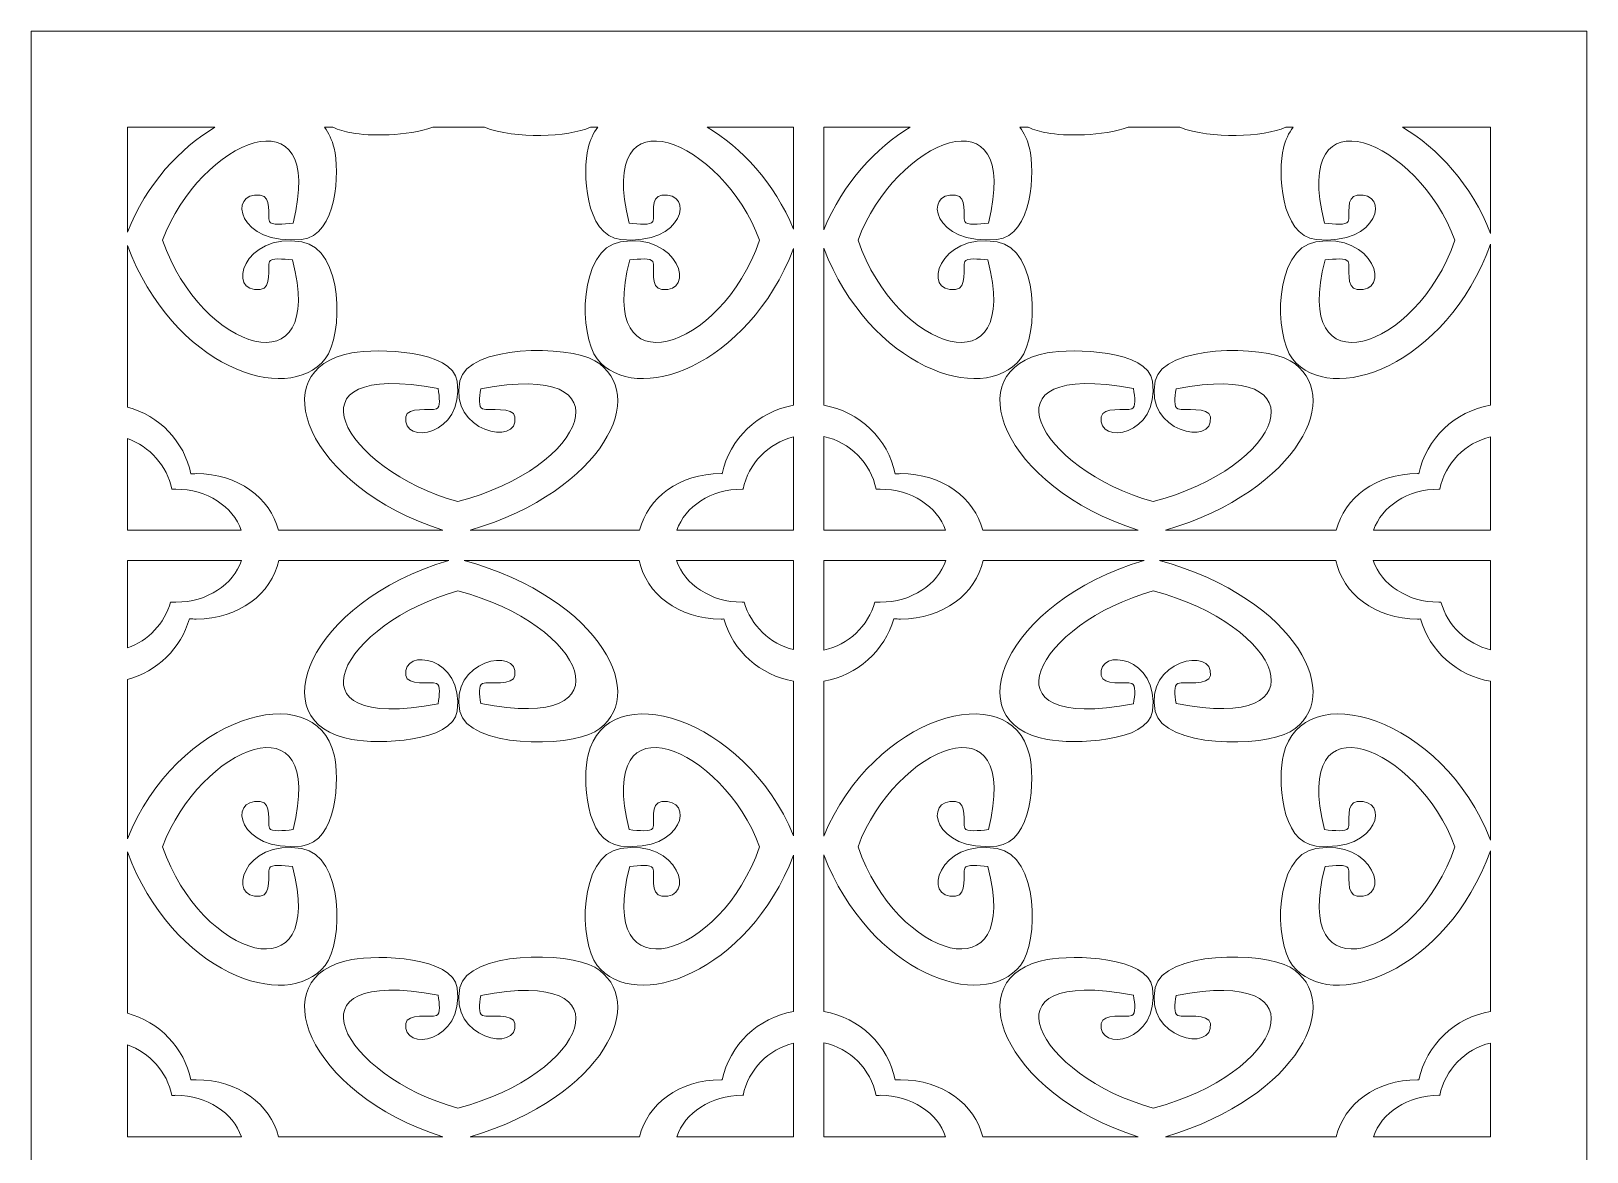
# Model space of a CAD drawing. Header units: centimetres. Extents: x -9.4 to 7.8, y -12.1 to 11.6.
# Drawn here: x -0.06 to 7.8, y 5.9 to 11.56 of the extents above; entities that cross this region are included whole.
import ezdxf

# ---------------------------------------------------------------- set-up
doc = ezdxf.new("R2010")
doc.units = ezdxf.units.CM
doc.header["$MEASUREMENT"] = 0
doc.layers.add('layer 1', color=7, linetype='Continuous')

msp = doc.modelspace()

# ---------------------------------------------------------------- linework, layer by layer
at = {"layer": 'layer 1', "color": 177, "lineweight": 9}
for points, knots in [([(-0.05982, 11.55884), (-0.05982, 11.55884), (7.8012, 11.55884), (7.8012, 11.55884), (7.8012, 11.55884), (7.8012, 11.55884), (7.8012, -12.10525), (7.8012, -12.10525), (7.8012, -12.10525), (7.8012, -12.10525), (-0.05982, -12.10525), (-0.05982, -12.10525), (-0.05982, -12.10525), (-0.05982, -12.10525), (-0.05982, 11.55884), (-0.05982, 11.55884)], [0, 0, 0, 0, 0.2, 0.2, 0.2, 0.2, 0.4, 0.4, 0.4, 0.4, 0.6, 0.6, 0.6, 0.6, 1, 1, 1, 1]), ([(1.30788, 10.49362), (1.01047, 10.5433), (0.92373, 10.23375), (1.09785, 10.25243), (1.09785, 10.25243), (1.16037, 10.25911), (1.13166, 10.36728), (1.14463, 10.39419), (1.14463, 10.39419), (1.15416, 10.41388), (1.21088, 10.40734), (1.26102, 10.40234), (1.26102, 10.40234), (1.4349, 9.74147), (0.79872, 9.93617), (0.60477, 10.50219), (0.60477, 10.50219), (0.78709, 11.00589), (1.4362, 11.28004), (1.26384, 10.58864), (1.26384, 10.58864), (1.21307, 10.58356), (1.15437, 10.57642), (1.14463, 10.59645), (1.14463, 10.59645), (1.13166, 10.62341), (1.16037, 10.72355), (1.09785, 10.73023), (1.09785, 10.73023), (0.93074, 10.74828), (0.98491, 10.47267), (1.30599, 10.50605), (1.30599, 10.50605), (1.48969, 10.52507), (1.49897, 10.85166), (1.47109, 10.96713), (1.47109, 10.96713), (1.46105, 11.00881), (1.44443, 11.04381), (1.42261, 11.0726), (1.42261, 11.0726), (1.42261, 11.0726), (1.46531, 11.0726), (1.46531, 11.0726), (1.46531, 11.0726), (1.4928, 11.06033), (1.52438, 11.05074), (1.56015, 11.04427), (1.56015, 11.04427), (1.648, 11.02835), (1.8418, 11.02643), (1.96995, 11.0726), (1.96995, 11.0726), (1.96995, 11.0726), (2.23107, 11.0726), (2.23107, 11.0726), (2.23107, 11.0726), (2.38918, 11.01263), (2.65228, 11.02338), (2.76663, 11.0726), (2.76663, 11.0726), (2.76663, 11.0726), (2.80299, 11.0726), (2.80299, 11.0726), (2.80299, 11.0726), (2.78117, 11.04382), (2.76457, 11.0088), (2.75453, 10.96713), (2.75453, 10.96713), (2.72673, 10.85166), (2.73593, 10.52507), (2.91963, 10.50601), (2.91963, 10.50601), (3.24072, 10.47267), (3.29489, 10.74828), (3.12777, 10.73023), (3.12777, 10.73023), (3.06525, 10.72355), (3.09397, 10.62341), (3.08099, 10.59645), (3.08099, 10.59645), (3.07129, 10.57642), (3.01259, 10.58356), (2.96179, 10.58868), (2.96179, 10.58868), (2.78946, 11.28004), (3.43848, 11.00589), (3.62084, 10.50219), (3.62084, 10.50219), (3.4269, 9.93617), (2.79072, 9.74147), (2.9646, 10.40234), (2.9646, 10.40234), (3.01474, 10.40734), (3.07146, 10.41388), (3.08099, 10.39419), (3.08099, 10.39419), (3.09397, 10.36728), (3.06525, 10.25915), (3.12777, 10.25243), (3.12777, 10.25243), (3.3019, 10.23375), (3.21515, 10.5433), (2.91778, 10.49362), (2.91778, 10.49362), (2.70519, 10.45806), (2.70662, 10.02146), (2.79979, 9.90296), (2.79979, 9.90296), (2.98988, 9.66123), (3.56097, 9.86089), (3.79287, 10.45974), (3.79287, 10.45974), (3.79287, 10.45974), (3.79287, 9.66777), (3.79287, 9.66777), (3.79287, 9.66777), (3.61258, 9.63682), (3.4689, 9.49847), (3.43243, 9.32236), (3.43243, 9.32236), (3.43035, 9.32243), (3.4282, 9.32246), (3.42605, 9.32246), (3.42605, 9.32246), (3.21438, 9.32246), (3.05497, 9.19986), (3.01492, 9.03652), (3.01492, 9.03652), (3.01492, 9.03652), (2.15878, 9.03652), (2.15878, 9.03652), (2.15878, 9.03652), (2.83981, 9.23979), (3.06571, 9.72938), (2.78846, 9.89305), (2.78846, 9.89305), (2.65161, 9.97388), (2.14775, 9.97501), (2.10668, 9.79094), (2.10668, 9.79094), (2.04933, 9.53325), (2.40665, 9.45805), (2.38511, 9.60895), (2.38511, 9.60895), (2.37734, 9.66308), (2.25247, 9.63822), (2.22139, 9.64952), (2.22139, 9.64952), (2.19868, 9.65771), (2.20624, 9.70687), (2.21199, 9.75034), (2.21199, 9.75034), (2.97484, 9.90095), (2.75008, 9.3498), (2.09673, 9.18176), (2.09673, 9.18176), (1.51539, 9.33972), (1.19892, 9.90208), (1.99696, 9.75272), (1.99696, 9.75272), (2.0028, 9.70876), (2.01111, 9.65792), (1.98798, 9.64952), (1.98798, 9.64952), (1.95686, 9.63822), (1.84131, 9.66308), (1.8335, 9.60895), (1.8335, 9.60895), (1.81272, 9.46413), (2.13078, 9.51112), (2.09232, 9.78925), (2.09232, 9.78925), (2.07032, 9.94843), (1.69338, 9.95645), (1.56015, 9.93231), (1.56015, 9.93231), (1.10146, 9.8493), (1.33165, 9.25621), (2.02073, 9.03652), (2.02073, 9.03652), (2.02073, 9.03652), (1.18948, 9.03652), (1.18948, 9.03652), (1.18948, 9.03652), (1.14857, 9.19986), (0.98607, 9.32246), (0.77449, 9.32246), (0.77449, 9.32246), (0.76542, 9.32246), (0.7564, 9.32214), (0.74752, 9.32172), (0.74752, 9.32172), (0.71398, 9.48507), (0.58817, 9.61607), (0.42643, 9.65917), (0.42643, 9.65917), (0.42643, 9.65917), (0.42643, 10.47611), (0.42643, 10.47611), (0.42643, 10.47611), (0.65413, 9.86449), (1.23392, 9.65901), (1.42583, 9.90296), (1.42583, 9.90296), (1.51913, 10.0215), (1.52043, 10.45806), (1.30788, 10.49362)], [0, 0, 0, 0, 0.0188679, 0.0188679, 0.0188679, 0.0188679, 0.0377358, 0.0377358, 0.0377358, 0.0377358, 0.0566038, 0.0566038, 0.0566038, 0.0566038, 0.0754717, 0.0754717, 0.0754717, 0.0754717, 0.0943396, 0.0943396, 0.0943396, 0.0943396, 0.1132075, 0.1132075, 0.1132075, 0.1132075, 0.1320755, 0.1320755, 0.1320755, 0.1320755, 0.1509434, 0.1509434, 0.1509434, 0.1509434, 0.1698113, 0.1698113, 0.1698113, 0.1698113, 0.1886792, 0.1886792, 0.1886792, 0.1886792, 0.2075472, 0.2075472, 0.2075472, 0.2075472, 0.2264151, 0.2264151, 0.2264151, 0.2264151, 0.245283, 0.245283, 0.245283, 0.245283, 0.2641509, 0.2641509, 0.2641509, 0.2641509, 0.2830189, 0.2830189, 0.2830189, 0.2830189, 0.3018868, 0.3018868, 0.3018868, 0.3018868, 0.3207547, 0.3207547, 0.3207547, 0.3207547, 0.3396226, 0.3396226, 0.3396226, 0.3396226, 0.3584906, 0.3584906, 0.3584906, 0.3584906, 0.3773585, 0.3773585, 0.3773585, 0.3773585, 0.3962264, 0.3962264, 0.3962264, 0.3962264, 0.4150943, 0.4150943, 0.4150943, 0.4150943, 0.4339623, 0.4339623, 0.4339623, 0.4339623, 0.4528302, 0.4528302, 0.4528302, 0.4528302, 0.4716981, 0.4716981, 0.4716981, 0.4716981, 0.490566, 0.490566, 0.490566, 0.490566, 0.509434, 0.509434, 0.509434, 0.509434, 0.5283019, 0.5283019, 0.5283019, 0.5283019, 0.5471698, 0.5471698, 0.5471698, 0.5471698, 0.5660377, 0.5660377, 0.5660377, 0.5660377, 0.5849057, 0.5849057, 0.5849057, 0.5849057, 0.6037736, 0.6037736, 0.6037736, 0.6037736, 0.6226415, 0.6226415, 0.6226415, 0.6226415, 0.6415094, 0.6415094, 0.6415094, 0.6415094, 0.6603774, 0.6603774, 0.6603774, 0.6603774, 0.6792453, 0.6792453, 0.6792453, 0.6792453, 0.6981132, 0.6981132, 0.6981132, 0.6981132, 0.7169811, 0.7169811, 0.7169811, 0.7169811, 0.7358491, 0.7358491, 0.7358491, 0.7358491, 0.754717, 0.754717, 0.754717, 0.754717, 0.7735849, 0.7735849, 0.7735849, 0.7735849, 0.7924528, 0.7924528, 0.7924528, 0.7924528, 0.8113208, 0.8113208, 0.8113208, 0.8113208, 0.8301887, 0.8301887, 0.8301887, 0.8301887, 0.8490566, 0.8490566, 0.8490566, 0.8490566, 0.8679245, 0.8679245, 0.8679245, 0.8679245, 0.8867925, 0.8867925, 0.8867925, 0.8867925, 0.9056604, 0.9056604, 0.9056604, 0.9056604, 0.9245283, 0.9245283, 0.9245283, 0.9245283, 0.9433962, 0.9433962, 0.9433962, 0.9433962, 0.9622642, 0.9622642, 0.9622642, 0.9622642, 1, 1, 1, 1]), ([(4.93615, 11.0726), (4.95796, 11.04382), (4.97456, 11.0088), (4.9846, 10.96713), (4.9846, 10.96713), (5.01249, 10.85166), (5.00321, 10.52507), (4.81951, 10.50605), (4.81951, 10.50605), (4.49842, 10.47267), (4.44425, 10.74828), (4.61137, 10.73023), (4.61137, 10.73023), (4.67389, 10.72355), (4.64517, 10.62341), (4.65814, 10.59645), (4.65814, 10.59645), (4.66788, 10.57642), (4.72659, 10.58356), (4.77735, 10.58864), (4.77735, 10.58864), (4.94971, 11.28004), (4.3006, 11.00589), (4.11829, 10.50219), (4.11829, 10.50219), (4.31223, 9.93617), (4.94841, 9.74147), (4.77453, 10.40234), (4.77453, 10.40234), (4.7244, 10.40734), (4.66767, 10.41388), (4.65814, 10.39419), (4.65814, 10.39419), (4.64517, 10.36728), (4.67389, 10.25911), (4.61137, 10.25243), (4.61137, 10.25243), (4.43723, 10.23375), (4.52399, 10.5433), (4.82139, 10.49362), (4.82139, 10.49362), (5.03395, 10.45806), (5.03264, 10.0215), (4.93934, 9.90296), (4.93934, 9.90296), (4.74896, 9.66094), (4.17678, 9.86135), (3.94538, 10.46171), (3.94538, 10.46171), (3.94538, 10.46171), (3.94538, 9.66784), (3.94538, 9.66784), (3.94538, 9.66784), (4.12605, 9.637), (4.27007, 9.49825), (4.30632, 9.32172), (4.30632, 9.32172), (4.3152, 9.32214), (4.32422, 9.32246), (4.33329, 9.32246), (4.33329, 9.32246), (4.54488, 9.32246), (4.70737, 9.19986), (4.74827, 9.03652), (4.74827, 9.03652), (4.74827, 9.03652), (5.53424, 9.03652), (5.53424, 9.03652), (5.53424, 9.03652), (4.84516, 9.25621), (4.61497, 9.8493), (5.07366, 9.93231), (5.07366, 9.93231), (5.2069, 9.95645), (5.58383, 9.94843), (5.60583, 9.78925), (5.60583, 9.78925), (5.64429, 9.51112), (5.32623, 9.46413), (5.34701, 9.60895), (5.34701, 9.60895), (5.35482, 9.66308), (5.47037, 9.63822), (5.50149, 9.64952), (5.50149, 9.64952), (5.52462, 9.65792), (5.51631, 9.70876), (5.51048, 9.75272), (5.51048, 9.75272), (4.71243, 9.90208), (5.02891, 9.33972), (5.61024, 9.18176), (5.61024, 9.18176), (6.26359, 9.3498), (6.48835, 9.90095), (5.7255, 9.75034), (5.7255, 9.75034), (5.71975, 9.70687), (5.71219, 9.65771), (5.73491, 9.64952), (5.73491, 9.64952), (5.76598, 9.63822), (5.89085, 9.66308), (5.89862, 9.60895), (5.89862, 9.60895), (5.92016, 9.45805), (5.56284, 9.53325), (5.6202, 9.79094), (5.6202, 9.79094), (5.66126, 9.97501), (6.16513, 9.97388), (6.30197, 9.89305), (6.30197, 9.89305), (6.57922, 9.72938), (6.35332, 9.23979), (5.6723, 9.03652), (5.6723, 9.03652), (5.6723, 9.03652), (6.53502, 9.03652), (6.53502, 9.03652), (6.53502, 9.03652), (6.57508, 9.19986), (6.73449, 9.32246), (6.94616, 9.32246), (6.94616, 9.32246), (6.94831, 9.32246), (6.95045, 9.32243), (6.95254, 9.32236), (6.95254, 9.32236), (6.98914, 9.49911), (7.13374, 9.63782), (7.31495, 9.6681), (7.31495, 9.6681), (7.31495, 9.6681), (7.31495, 10.48212), (7.31495, 10.48212), (7.31495, 10.48212), (7.08882, 9.86582), (6.50576, 9.65825), (6.31331, 9.90296), (6.31331, 9.90296), (6.22013, 10.02146), (6.2187, 10.45806), (6.43129, 10.49362), (6.43129, 10.49362), (6.72866, 10.5433), (6.81541, 10.23375), (6.64128, 10.25243), (6.64128, 10.25243), (6.57876, 10.25915), (6.60748, 10.36728), (6.5945, 10.39419), (6.5945, 10.39419), (6.58497, 10.41388), (6.52824, 10.40734), (6.47811, 10.40234), (6.47811, 10.40234), (6.30423, 9.74147), (6.94041, 9.93617), (7.13436, 10.50219), (7.13436, 10.50219), (6.952, 11.00589), (6.30298, 11.28004), (6.4753, 10.58868), (6.4753, 10.58868), (6.5261, 10.58356), (6.5848, 10.57642), (6.5945, 10.59645), (6.5945, 10.59645), (6.60748, 10.62341), (6.57876, 10.72355), (6.64128, 10.73023), (6.64128, 10.73023), (6.8084, 10.74828), (6.75423, 10.47267), (6.43314, 10.50601), (6.43314, 10.50601), (6.24944, 10.52507), (6.24024, 10.85166), (6.26804, 10.96713), (6.26804, 10.96713), (6.27809, 11.00881), (6.2947, 11.04382), (6.31653, 11.0726), (6.31653, 11.0726), (6.31653, 11.0726), (6.28014, 11.0726), (6.28014, 11.0726), (6.28014, 11.0726), (6.16579, 11.02338), (5.90269, 11.01263), (5.74458, 11.0726), (5.74458, 11.0726), (5.74458, 11.0726), (5.48346, 11.0726), (5.48346, 11.0726), (5.48346, 11.0726), (5.35531, 11.02643), (5.16152, 11.02835), (5.07366, 11.04427), (5.07366, 11.04427), (5.03789, 11.05074), (5.00632, 11.06033), (4.97882, 11.0726), (4.97882, 11.0726), (4.97882, 11.0726), (4.93615, 11.0726), (4.93615, 11.0726)], [0, 0, 0, 0, 0.0188679, 0.0188679, 0.0188679, 0.0188679, 0.0377358, 0.0377358, 0.0377358, 0.0377358, 0.0566038, 0.0566038, 0.0566038, 0.0566038, 0.0754717, 0.0754717, 0.0754717, 0.0754717, 0.0943396, 0.0943396, 0.0943396, 0.0943396, 0.1132075, 0.1132075, 0.1132075, 0.1132075, 0.1320755, 0.1320755, 0.1320755, 0.1320755, 0.1509434, 0.1509434, 0.1509434, 0.1509434, 0.1698113, 0.1698113, 0.1698113, 0.1698113, 0.1886792, 0.1886792, 0.1886792, 0.1886792, 0.2075472, 0.2075472, 0.2075472, 0.2075472, 0.2264151, 0.2264151, 0.2264151, 0.2264151, 0.245283, 0.245283, 0.245283, 0.245283, 0.2641509, 0.2641509, 0.2641509, 0.2641509, 0.2830189, 0.2830189, 0.2830189, 0.2830189, 0.3018868, 0.3018868, 0.3018868, 0.3018868, 0.3207547, 0.3207547, 0.3207547, 0.3207547, 0.3396226, 0.3396226, 0.3396226, 0.3396226, 0.3584906, 0.3584906, 0.3584906, 0.3584906, 0.3773585, 0.3773585, 0.3773585, 0.3773585, 0.3962264, 0.3962264, 0.3962264, 0.3962264, 0.4150943, 0.4150943, 0.4150943, 0.4150943, 0.4339623, 0.4339623, 0.4339623, 0.4339623, 0.4528302, 0.4528302, 0.4528302, 0.4528302, 0.4716981, 0.4716981, 0.4716981, 0.4716981, 0.490566, 0.490566, 0.490566, 0.490566, 0.509434, 0.509434, 0.509434, 0.509434, 0.5283019, 0.5283019, 0.5283019, 0.5283019, 0.5471698, 0.5471698, 0.5471698, 0.5471698, 0.5660377, 0.5660377, 0.5660377, 0.5660377, 0.5849057, 0.5849057, 0.5849057, 0.5849057, 0.6037736, 0.6037736, 0.6037736, 0.6037736, 0.6226415, 0.6226415, 0.6226415, 0.6226415, 0.6415094, 0.6415094, 0.6415094, 0.6415094, 0.6603774, 0.6603774, 0.6603774, 0.6603774, 0.6792453, 0.6792453, 0.6792453, 0.6792453, 0.6981132, 0.6981132, 0.6981132, 0.6981132, 0.7169811, 0.7169811, 0.7169811, 0.7169811, 0.7358491, 0.7358491, 0.7358491, 0.7358491, 0.754717, 0.754717, 0.754717, 0.754717, 0.7735849, 0.7735849, 0.7735849, 0.7735849, 0.7924528, 0.7924528, 0.7924528, 0.7924528, 0.8113208, 0.8113208, 0.8113208, 0.8113208, 0.8301887, 0.8301887, 0.8301887, 0.8301887, 0.8490566, 0.8490566, 0.8490566, 0.8490566, 0.8679245, 0.8679245, 0.8679245, 0.8679245, 0.8867925, 0.8867925, 0.8867925, 0.8867925, 0.9056604, 0.9056604, 0.9056604, 0.9056604, 0.9245283, 0.9245283, 0.9245283, 0.9245283, 0.9433962, 0.9433962, 0.9433962, 0.9433962, 0.9622642, 0.9622642, 0.9622642, 0.9622642, 1, 1, 1, 1]), ([(0.86878, 11.0726), (0.69345, 10.96873), (0.52367, 10.78748), (0.42643, 10.54199), (0.42643, 10.54199), (0.42643, 10.54199), (0.42643, 11.0726), (0.42643, 11.0726), (0.42643, 11.0726), (0.42643, 11.0726), (0.86878, 11.0726), (0.86878, 11.0726)], [0, 0, 0, 0, 0.25, 0.25, 0.25, 0.25, 0.5, 0.5, 0.5, 0.5, 1, 1, 1, 1]), ([(3.35656, 11.0726), (3.52825, 10.97091), (3.69467, 10.79504), (3.79287, 10.55727), (3.79287, 10.55727), (3.79287, 10.55727), (3.79287, 11.0726), (3.79287, 11.0726), (3.79287, 11.0726), (3.79287, 11.0726), (3.35656, 11.0726), (3.35656, 11.0726)], [0, 0, 0, 0, 0.25, 0.25, 0.25, 0.25, 0.5, 0.5, 0.5, 0.5, 1, 1, 1, 1]), ([(3.94538, 11.0726), (3.94538, 11.0726), (3.94538, 10.55543), (3.94538, 10.55543), (3.94538, 10.55543), (4.04347, 10.79413), (4.2103, 10.97062), (4.38247, 11.0726), (4.38247, 11.0726), (4.38247, 11.0726), (3.94538, 11.0726), (3.94538, 11.0726)], [0, 0, 0, 0, 0.25, 0.25, 0.25, 0.25, 0.5, 0.5, 0.5, 0.5, 1, 1, 1, 1]), ([(6.8703, 11.0726), (7.04702, 10.96793), (7.21808, 10.78466), (7.31495, 10.53623), (7.31495, 10.53623), (7.31495, 10.53623), (7.31495, 11.0726), (7.31495, 11.0726), (7.31495, 11.0726), (7.31495, 11.0726), (6.8703, 11.0726), (6.8703, 11.0726)], [0, 0, 0, 0, 0.25, 0.25, 0.25, 0.25, 0.5, 0.5, 0.5, 0.5, 1, 1, 1, 1]), ([(0.42643, 9.03652), (0.42643, 9.03652), (1.0018, 9.03652), (1.0018, 9.03652), (1.0018, 9.03652), (0.96089, 9.15617), (0.82832, 9.24426), (0.67187, 9.24426), (0.67187, 9.24426), (0.6649, 9.24426), (0.65797, 9.24401), (0.65112, 9.24368), (0.65112, 9.24368), (0.62688, 9.36302), (0.54001, 9.46017), (0.42643, 9.49929), (0.42643, 9.49929), (0.42643, 9.49929), (0.42643, 9.03652), (0.42643, 9.03652)], [0, 0, 0, 0, 0.1666667, 0.1666667, 0.1666667, 0.1666667, 0.3333333, 0.3333333, 0.3333333, 0.3333333, 0.5, 0.5, 0.5, 0.5, 0.6666667, 0.6666667, 0.6666667, 0.6666667, 1, 1, 1, 1]), ([(3.20281, 9.03652), (3.24373, 9.15617), (3.3763, 9.24426), (3.53281, 9.24426), (3.53281, 9.24426), (3.53446, 9.24426), (3.53611, 9.24423), (3.53773, 9.2442), (3.53773, 9.2442), (3.56427, 9.37378), (3.66465, 9.47709), (3.79287, 9.50822), (3.79287, 9.50822), (3.79287, 9.50822), (3.79287, 9.03652), (3.79287, 9.03652), (3.79287, 9.03652), (3.79287, 9.03652), (3.20281, 9.03652), (3.20281, 9.03652)], [0, 0, 0, 0, 0.1666667, 0.1666667, 0.1666667, 0.1666667, 0.3333333, 0.3333333, 0.3333333, 0.3333333, 0.5, 0.5, 0.5, 0.5, 0.6666667, 0.6666667, 0.6666667, 0.6666667, 1, 1, 1, 1]), ([(4.20993, 9.24368), (4.21677, 9.24401), (4.2237, 9.24426), (4.23067, 9.24426), (4.23067, 9.24426), (4.38712, 9.24426), (4.51968, 9.15617), (4.56059, 9.03652), (4.56059, 9.03652), (4.56059, 9.03652), (3.94538, 9.03652), (3.94538, 9.03652), (3.94538, 9.03652), (3.94538, 9.03652), (3.94538, 9.51034), (3.94538, 9.51034), (3.94538, 9.51034), (4.07818, 9.48203), (4.18292, 9.37663), (4.20993, 9.24368)], [0, 0, 0, 0, 0.1666667, 0.1666667, 0.1666667, 0.1666667, 0.3333333, 0.3333333, 0.3333333, 0.3333333, 0.5, 0.5, 0.5, 0.5, 0.6666667, 0.6666667, 0.6666667, 0.6666667, 1, 1, 1, 1]), ([(7.31495, 9.50869), (7.18579, 9.47814), (7.08451, 9.37444), (7.05784, 9.2442), (7.05784, 9.2442), (7.05622, 9.24423), (7.05457, 9.24426), (7.05292, 9.24426), (7.05292, 9.24426), (6.89641, 9.24426), (6.76384, 9.15617), (6.72292, 9.03652), (6.72292, 9.03652), (6.72292, 9.03652), (7.31495, 9.03652), (7.31495, 9.03652), (7.31495, 9.03652), (7.31495, 9.03652), (7.31495, 9.50869), (7.31495, 9.50869)], [0, 0, 0, 0, 0.1666667, 0.1666667, 0.1666667, 0.1666667, 0.3333333, 0.3333333, 0.3333333, 0.3333333, 0.5, 0.5, 0.5, 0.5, 0.6666667, 0.6666667, 0.6666667, 0.6666667, 1, 1, 1, 1]), ([(0.42643, 6.59581), (0.58817, 6.55272), (0.71398, 6.42171), (0.74752, 6.25837), (0.74752, 6.25837), (0.7564, 6.25878), (0.76542, 6.2591), (0.77449, 6.2591), (0.77449, 6.2591), (0.98687, 6.2591), (1.14978, 6.13558), (1.18992, 5.97133), (1.18992, 5.97133), (1.18992, 5.97133), (2.02073, 5.97133), (2.02073, 5.97133), (2.02073, 5.97133), (1.33165, 6.19101), (1.10146, 6.7841), (1.56015, 6.86712), (1.56015, 6.86712), (1.69338, 6.89126), (2.07032, 6.88324), (2.09232, 6.72406), (2.09232, 6.72406), (2.13078, 6.44592), (1.81272, 6.39894), (1.8335, 6.54376), (1.8335, 6.54376), (1.84131, 6.59789), (1.95686, 6.57303), (1.98798, 6.58432), (1.98798, 6.58432), (2.01111, 6.59272), (2.0028, 6.64357), (1.99696, 6.68753), (1.99696, 6.68753), (1.19892, 6.83688), (1.51539, 6.27453), (2.09673, 6.11657), (2.09673, 6.11657), (2.75008, 6.2846), (2.97484, 6.83575), (2.21199, 6.68514), (2.21199, 6.68514), (2.20624, 6.64168), (2.19868, 6.59251), (2.22139, 6.58432), (2.22139, 6.58432), (2.25247, 6.57303), (2.37734, 6.59789), (2.38511, 6.54376), (2.38511, 6.54376), (2.40665, 6.39285), (2.04933, 6.46805), (2.10668, 6.72574), (2.10668, 6.72574), (2.14775, 6.90982), (2.65161, 6.90869), (2.78846, 6.82786), (2.78846, 6.82786), (3.06571, 6.66418), (2.83981, 6.17459), (2.15878, 5.97133), (2.15878, 5.97133), (2.15878, 5.97133), (3.01448, 5.97133), (3.01448, 5.97133), (3.01448, 5.97133), (3.05379, 6.13558), (3.21359, 6.2591), (3.42605, 6.2591), (3.42605, 6.2591), (3.4282, 6.2591), (3.43035, 6.25907), (3.43243, 6.25901), (3.43243, 6.25901), (3.4689, 6.43512), (3.61258, 6.57347), (3.79287, 6.60442), (3.79287, 6.60442), (3.79287, 6.60442), (3.79287, 7.39454), (3.79287, 7.39454), (3.79287, 7.39454), (3.56097, 6.79569), (2.98988, 6.59603), (2.79979, 6.83777), (2.79979, 6.83777), (2.70662, 6.95626), (2.70519, 7.39286), (2.91778, 7.42842), (2.91778, 7.42842), (3.21515, 7.4781), (3.3019, 7.16856), (3.12777, 7.18724), (3.12777, 7.18724), (3.06525, 7.19396), (3.09397, 7.30208), (3.08099, 7.329), (3.08099, 7.329), (3.07146, 7.34869), (3.01474, 7.34214), (2.9646, 7.33714), (2.9646, 7.33714), (2.79072, 6.67628), (3.4269, 6.87098), (3.62084, 7.43699), (3.62084, 7.43699), (3.43848, 7.94069), (2.78946, 8.21484), (2.96179, 7.52349), (2.96179, 7.52349), (3.01259, 7.51836), (3.07129, 7.51123), (3.08099, 7.53126), (3.08099, 7.53126), (3.09397, 7.55821), (3.06525, 7.65836), (3.12777, 7.66503), (3.12777, 7.66503), (3.29489, 7.68309), (3.24072, 7.40747), (2.91963, 7.44081), (2.91963, 7.44081), (2.73593, 7.45988), (2.72673, 7.78647), (2.75453, 7.90194), (2.75453, 7.90194), (2.85085, 8.30163), (3.54287, 8.09752), (3.79287, 7.49221), (3.79287, 7.49221), (3.79287, 7.49221), (3.79287, 8.27357), (3.79287, 8.27357), (3.79287, 8.27357), (3.62332, 8.3027), (3.48625, 8.42688), (3.44016, 8.588), (3.44016, 8.588), (3.43548, 8.5879), (3.43076, 8.58774), (3.42605, 8.58774), (3.42605, 8.58774), (3.20992, 8.58774), (3.04828, 8.71558), (3.01255, 8.88402), (3.01255, 8.88402), (3.01255, 8.88402), (2.12755, 8.88402), (2.12755, 8.88402), (2.12755, 8.88402), (2.83288, 8.68662), (3.06991, 8.18448), (2.78846, 8.01833), (2.78846, 8.01833), (2.65161, 7.9375), (2.14775, 7.93636), (2.10668, 8.12053), (2.10668, 8.12053), (2.04933, 8.37813), (2.40665, 8.45333), (2.38511, 8.30243), (2.38511, 8.30243), (2.37734, 8.2483), (2.25247, 8.27316), (2.22139, 8.26187), (2.22139, 8.26187), (2.19868, 8.25368), (2.20624, 8.20451), (2.21199, 8.16105), (2.21199, 8.16105), (2.97484, 8.01044), (2.75008, 8.56159), (2.09673, 8.72962), (2.09673, 8.72962), (1.51539, 8.57166), (1.19892, 8.00939), (1.99696, 8.15865), (1.99696, 8.15865), (2.0028, 8.20266), (2.01111, 8.25351), (1.98798, 8.26187), (1.98798, 8.26187), (1.95686, 8.27316), (1.84131, 8.2483), (1.8335, 8.30243), (1.8335, 8.30243), (1.81272, 8.44725), (2.13078, 8.40026), (2.09232, 8.12213), (2.09232, 8.12213), (2.07032, 7.96294), (1.69338, 7.95493), (1.56015, 7.97907), (1.56015, 7.97907), (1.095, 8.06325), (1.3382, 8.67201), (2.05, 8.88402), (2.05, 8.88402), (2.05, 8.88402), (1.19189, 8.88402), (1.19189, 8.88402), (1.19189, 8.88402), (1.15539, 8.71558), (0.99054, 8.58774), (0.77449, 8.58774), (0.77449, 8.58774), (0.76288, 8.58774), (0.75131, 8.58813), (0.73989, 8.58887), (0.73989, 8.58887), (0.69767, 8.44004), (0.57783, 8.32259), (0.42643, 8.28221), (0.42643, 8.28221), (0.42643, 8.28221), (0.42643, 7.47679), (0.42643, 7.47679), (0.42643, 7.47679), (0.67092, 8.09402), (1.37395, 8.30507), (1.47109, 7.90194), (1.47109, 7.90194), (1.49897, 7.78647), (1.48969, 7.45988), (1.30599, 7.44085), (1.30599, 7.44085), (0.98491, 7.40747), (0.93074, 7.68309), (1.09785, 7.66503), (1.09785, 7.66503), (1.16037, 7.65836), (1.13166, 7.55821), (1.14463, 7.53126), (1.14463, 7.53126), (1.15437, 7.51123), (1.21307, 7.51836), (1.26384, 7.52344), (1.26384, 7.52344), (1.4362, 8.21484), (0.78709, 7.94069), (0.60477, 7.43699), (0.60477, 7.43699), (0.79872, 6.87098), (1.4349, 6.67628), (1.26102, 7.33714), (1.26102, 7.33714), (1.21088, 7.34214), (1.15416, 7.34869), (1.14463, 7.329), (1.14463, 7.329), (1.13166, 7.30208), (1.16037, 7.19392), (1.09785, 7.18724), (1.09785, 7.18724), (0.92373, 7.16856), (1.01047, 7.4781), (1.30788, 7.42842), (1.30788, 7.42842), (1.52043, 7.39286), (1.51913, 6.9563), (1.42583, 6.83777), (1.42583, 6.83777), (1.23392, 6.59382), (0.65413, 6.79929), (0.42643, 7.41092), (0.42643, 7.41092), (0.42643, 7.41092), (0.42643, 6.59581), (0.42643, 6.59581)], [0, 0, 0, 0, 0.0144928, 0.0144928, 0.0144928, 0.0144928, 0.0289855, 0.0289855, 0.0289855, 0.0289855, 0.0434783, 0.0434783, 0.0434783, 0.0434783, 0.057971, 0.057971, 0.057971, 0.057971, 0.0724638, 0.0724638, 0.0724638, 0.0724638, 0.0869565, 0.0869565, 0.0869565, 0.0869565, 0.1014493, 0.1014493, 0.1014493, 0.1014493, 0.115942, 0.115942, 0.115942, 0.115942, 0.1304348, 0.1304348, 0.1304348, 0.1304348, 0.1449275, 0.1449275, 0.1449275, 0.1449275, 0.1594203, 0.1594203, 0.1594203, 0.1594203, 0.173913, 0.173913, 0.173913, 0.173913, 0.1884058, 0.1884058, 0.1884058, 0.1884058, 0.2028986, 0.2028986, 0.2028986, 0.2028986, 0.2173913, 0.2173913, 0.2173913, 0.2173913, 0.2318841, 0.2318841, 0.2318841, 0.2318841, 0.2463768, 0.2463768, 0.2463768, 0.2463768, 0.2608696, 0.2608696, 0.2608696, 0.2608696, 0.2753623, 0.2753623, 0.2753623, 0.2753623, 0.2898551, 0.2898551, 0.2898551, 0.2898551, 0.3043478, 0.3043478, 0.3043478, 0.3043478, 0.3188406, 0.3188406, 0.3188406, 0.3188406, 0.3333333, 0.3333333, 0.3333333, 0.3333333, 0.3478261, 0.3478261, 0.3478261, 0.3478261, 0.3623188, 0.3623188, 0.3623188, 0.3623188, 0.3768116, 0.3768116, 0.3768116, 0.3768116, 0.3913043, 0.3913043, 0.3913043, 0.3913043, 0.4057971, 0.4057971, 0.4057971, 0.4057971, 0.4202899, 0.4202899, 0.4202899, 0.4202899, 0.4347826, 0.4347826, 0.4347826, 0.4347826, 0.4492754, 0.4492754, 0.4492754, 0.4492754, 0.4637681, 0.4637681, 0.4637681, 0.4637681, 0.4782609, 0.4782609, 0.4782609, 0.4782609, 0.4927536, 0.4927536, 0.4927536, 0.4927536, 0.5072464, 0.5072464, 0.5072464, 0.5072464, 0.5217391, 0.5217391, 0.5217391, 0.5217391, 0.5362319, 0.5362319, 0.5362319, 0.5362319, 0.5507246, 0.5507246, 0.5507246, 0.5507246, 0.5652174, 0.5652174, 0.5652174, 0.5652174, 0.5797101, 0.5797101, 0.5797101, 0.5797101, 0.5942029, 0.5942029, 0.5942029, 0.5942029, 0.6086957, 0.6086957, 0.6086957, 0.6086957, 0.6231884, 0.6231884, 0.6231884, 0.6231884, 0.6376812, 0.6376812, 0.6376812, 0.6376812, 0.6521739, 0.6521739, 0.6521739, 0.6521739, 0.6666667, 0.6666667, 0.6666667, 0.6666667, 0.6811594, 0.6811594, 0.6811594, 0.6811594, 0.6956522, 0.6956522, 0.6956522, 0.6956522, 0.7101449, 0.7101449, 0.7101449, 0.7101449, 0.7246377, 0.7246377, 0.7246377, 0.7246377, 0.7391304, 0.7391304, 0.7391304, 0.7391304, 0.7536232, 0.7536232, 0.7536232, 0.7536232, 0.7681159, 0.7681159, 0.7681159, 0.7681159, 0.7826087, 0.7826087, 0.7826087, 0.7826087, 0.7971014, 0.7971014, 0.7971014, 0.7971014, 0.8115942, 0.8115942, 0.8115942, 0.8115942, 0.826087, 0.826087, 0.826087, 0.826087, 0.8405797, 0.8405797, 0.8405797, 0.8405797, 0.8550725, 0.8550725, 0.8550725, 0.8550725, 0.8695652, 0.8695652, 0.8695652, 0.8695652, 0.884058, 0.884058, 0.884058, 0.884058, 0.8985507, 0.8985507, 0.8985507, 0.8985507, 0.9130435, 0.9130435, 0.9130435, 0.9130435, 0.9275362, 0.9275362, 0.9275362, 0.9275362, 0.942029, 0.942029, 0.942029, 0.942029, 0.9565217, 0.9565217, 0.9565217, 0.9565217, 0.9710145, 0.9710145, 0.9710145, 0.9710145, 1, 1, 1, 1]), ([(0.42643, 8.44207), (0.53229, 8.47855), (0.6149, 8.56547), (0.64527, 8.67374), (0.64527, 8.67374), (0.65404, 8.67316), (0.66295, 8.67286), (0.67187, 8.67286), (0.67187, 8.67286), (0.82982, 8.67286), (0.96339, 8.76266), (1.00292, 8.88402), (1.00292, 8.88402), (1.00292, 8.88402), (0.42643, 8.88402), (0.42643, 8.88402), (0.42643, 8.88402), (0.42643, 8.88402), (0.42643, 8.44207), (0.42643, 8.44207)], [0, 0, 0, 0, 0.1666667, 0.1666667, 0.1666667, 0.1666667, 0.3333333, 0.3333333, 0.3333333, 0.3333333, 0.5, 0.5, 0.5, 0.5, 0.6666667, 0.6666667, 0.6666667, 0.6666667, 1, 1, 1, 1]), ([(3.79287, 8.43314), (3.67274, 8.46232), (3.5771, 8.55492), (3.54367, 8.67307), (3.54367, 8.67307), (3.54007, 8.67298), (3.53644, 8.67286), (3.53281, 8.67286), (3.53281, 8.67286), (3.37481, 8.67286), (3.24122, 8.76266), (3.20169, 8.88402), (3.20169, 8.88402), (3.20169, 8.88402), (3.79287, 8.88402), (3.79287, 8.88402), (3.79287, 8.88402), (3.79287, 8.88402), (3.79287, 8.43314), (3.79287, 8.43314)], [0, 0, 0, 0, 0.1666667, 0.1666667, 0.1666667, 0.1666667, 0.3333333, 0.3333333, 0.3333333, 0.3333333, 0.5, 0.5, 0.5, 0.5, 0.6666667, 0.6666667, 0.6666667, 0.6666667, 1, 1, 1, 1]), ([(7.31495, 8.27323), (7.14449, 8.30173), (7.00654, 8.42625), (6.96027, 8.588), (6.96027, 8.588), (6.95558, 8.5879), (6.95087, 8.58774), (6.94616, 8.58774), (6.94616, 8.58774), (6.73003, 8.58774), (6.56839, 8.71558), (6.53266, 8.88402), (6.53266, 8.88402), (6.53266, 8.88402), (5.64106, 8.88402), (5.64106, 8.88402), (5.64106, 8.88402), (6.34639, 8.68662), (6.58342, 8.18448), (6.30197, 8.01833), (6.30197, 8.01833), (6.16513, 7.9375), (5.66126, 7.93636), (5.6202, 8.12053), (5.6202, 8.12053), (5.56284, 8.37813), (5.92016, 8.45333), (5.89862, 8.30243), (5.89862, 8.30243), (5.89085, 8.2483), (5.76598, 8.27316), (5.73491, 8.26187), (5.73491, 8.26187), (5.71219, 8.25368), (5.71975, 8.20451), (5.7255, 8.16105), (5.7255, 8.16105), (6.48835, 8.01044), (6.26359, 8.56159), (5.61024, 8.72962), (5.61024, 8.72962), (5.02891, 8.57166), (4.71243, 8.00939), (5.51048, 8.15865), (5.51048, 8.15865), (5.51631, 8.20266), (5.52462, 8.25351), (5.50149, 8.26187), (5.50149, 8.26187), (5.47037, 8.27316), (5.35482, 8.2483), (5.34701, 8.30243), (5.34701, 8.30243), (5.32623, 8.44725), (5.64429, 8.40026), (5.60583, 8.12213), (5.60583, 8.12213), (5.58383, 7.96294), (5.2069, 7.95493), (5.07366, 7.97907), (5.07366, 7.97907), (4.60851, 8.06325), (4.85171, 8.67201), (5.56351, 8.88402), (5.56351, 8.88402), (5.56351, 8.88402), (4.75069, 8.88402), (4.75069, 8.88402), (4.75069, 8.88402), (4.71419, 8.71558), (4.54934, 8.58774), (4.33329, 8.58774), (4.33329, 8.58774), (4.32168, 8.58774), (4.31011, 8.58813), (4.29869, 8.58887), (4.29869, 8.58887), (4.25283, 8.4272), (4.11539, 8.30254), (3.94538, 8.27349), (3.94538, 8.27349), (3.94538, 8.27349), (3.94538, 7.49036), (3.94538, 7.49036), (3.94538, 7.49036), (4.19471, 8.0971), (4.8882, 8.30209), (4.9846, 7.90194), (4.9846, 7.90194), (5.01249, 7.78647), (5.00321, 7.45988), (4.81951, 7.44085), (4.81951, 7.44085), (4.49842, 7.40747), (4.44425, 7.68309), (4.61137, 7.66503), (4.61137, 7.66503), (4.67389, 7.65836), (4.64517, 7.55821), (4.65814, 7.53126), (4.65814, 7.53126), (4.66788, 7.51123), (4.72659, 7.51836), (4.77735, 7.52344), (4.77735, 7.52344), (4.94971, 8.21484), (4.3006, 7.94069), (4.11829, 7.43699), (4.11829, 7.43699), (4.31223, 6.87098), (4.94841, 6.67628), (4.77453, 7.33714), (4.77453, 7.33714), (4.7244, 7.34214), (4.66767, 7.34869), (4.65814, 7.329), (4.65814, 7.329), (4.64517, 7.30208), (4.67389, 7.19392), (4.61137, 7.18724), (4.61137, 7.18724), (4.43723, 7.16856), (4.52399, 7.4781), (4.82139, 7.42842), (4.82139, 7.42842), (5.03395, 7.39286), (5.03264, 6.9563), (4.93934, 6.83777), (4.93934, 6.83777), (4.74896, 6.59574), (4.17678, 6.79616), (3.94538, 7.39651), (3.94538, 7.39651), (3.94538, 7.39651), (3.94538, 6.60449), (3.94538, 6.60449), (3.94538, 6.60449), (4.12605, 6.57365), (4.27007, 6.4349), (4.30632, 6.25837), (4.30632, 6.25837), (4.3152, 6.25878), (4.32422, 6.2591), (4.33329, 6.2591), (4.33329, 6.2591), (4.54567, 6.2591), (4.70857, 6.13558), (4.74872, 5.97133), (4.74872, 5.97133), (4.74872, 5.97133), (5.53424, 5.97133), (5.53424, 5.97133), (5.53424, 5.97133), (4.84516, 6.19101), (4.61497, 6.7841), (5.07366, 6.86712), (5.07366, 6.86712), (5.2069, 6.89126), (5.58383, 6.88324), (5.60583, 6.72406), (5.60583, 6.72406), (5.64429, 6.44592), (5.32623, 6.39894), (5.34701, 6.54376), (5.34701, 6.54376), (5.35482, 6.59789), (5.47037, 6.57303), (5.50149, 6.58432), (5.50149, 6.58432), (5.52462, 6.59272), (5.51631, 6.64357), (5.51048, 6.68753), (5.51048, 6.68753), (4.71243, 6.83688), (5.02891, 6.27453), (5.61024, 6.11657), (5.61024, 6.11657), (6.26359, 6.2846), (6.48835, 6.83575), (5.7255, 6.68514), (5.7255, 6.68514), (5.71975, 6.64168), (5.71219, 6.59251), (5.73491, 6.58432), (5.73491, 6.58432), (5.76598, 6.57303), (5.89085, 6.59789), (5.89862, 6.54376), (5.89862, 6.54376), (5.92016, 6.39285), (5.56284, 6.46805), (5.6202, 6.72574), (5.6202, 6.72574), (5.66126, 6.90982), (6.16513, 6.90869), (6.30197, 6.82786), (6.30197, 6.82786), (6.57922, 6.66418), (6.35332, 6.17459), (5.6723, 5.97133), (5.6723, 5.97133), (5.6723, 5.97133), (6.53459, 5.97133), (6.53459, 5.97133), (6.53459, 5.97133), (6.5739, 6.13558), (6.7337, 6.2591), (6.94616, 6.2591), (6.94616, 6.2591), (6.94831, 6.2591), (6.95045, 6.25907), (6.95254, 6.25901), (6.95254, 6.25901), (6.98914, 6.43576), (7.13374, 6.57446), (7.31495, 6.60474), (7.31495, 6.60474), (7.31495, 6.60474), (7.31495, 7.41692), (7.31495, 7.41692), (7.31495, 7.41692), (7.08882, 6.80062), (6.50576, 6.59306), (6.31331, 6.83777), (6.31331, 6.83777), (6.22013, 6.95626), (6.2187, 7.39286), (6.43129, 7.42842), (6.43129, 7.42842), (6.72866, 7.4781), (6.81541, 7.16856), (6.64128, 7.18724), (6.64128, 7.18724), (6.57876, 7.19396), (6.60748, 7.30208), (6.5945, 7.329), (6.5945, 7.329), (6.58497, 7.34869), (6.52824, 7.34214), (6.47811, 7.33714), (6.47811, 7.33714), (6.30423, 6.67628), (6.94041, 6.87098), (7.13436, 7.43699), (7.13436, 7.43699), (6.952, 7.94069), (6.30298, 8.21484), (6.4753, 7.52349), (6.4753, 7.52349), (6.5261, 7.51836), (6.5848, 7.51123), (6.5945, 7.53126), (6.5945, 7.53126), (6.60748, 7.55821), (6.57876, 7.65836), (6.64128, 7.66503), (6.64128, 7.66503), (6.8084, 7.68309), (6.75423, 7.40747), (6.43314, 7.44081), (6.43314, 7.44081), (6.24944, 7.45988), (6.24024, 7.78647), (6.26804, 7.90194), (6.26804, 7.90194), (6.36548, 8.30623), (7.07256, 8.09269), (7.31495, 7.47104), (7.31495, 7.47104), (7.31495, 7.47104), (7.31495, 8.27323), (7.31495, 8.27323)], [0, 0, 0, 0, 0.0144928, 0.0144928, 0.0144928, 0.0144928, 0.0289855, 0.0289855, 0.0289855, 0.0289855, 0.0434783, 0.0434783, 0.0434783, 0.0434783, 0.057971, 0.057971, 0.057971, 0.057971, 0.0724638, 0.0724638, 0.0724638, 0.0724638, 0.0869565, 0.0869565, 0.0869565, 0.0869565, 0.1014493, 0.1014493, 0.1014493, 0.1014493, 0.115942, 0.115942, 0.115942, 0.115942, 0.1304348, 0.1304348, 0.1304348, 0.1304348, 0.1449275, 0.1449275, 0.1449275, 0.1449275, 0.1594203, 0.1594203, 0.1594203, 0.1594203, 0.173913, 0.173913, 0.173913, 0.173913, 0.1884058, 0.1884058, 0.1884058, 0.1884058, 0.2028986, 0.2028986, 0.2028986, 0.2028986, 0.2173913, 0.2173913, 0.2173913, 0.2173913, 0.2318841, 0.2318841, 0.2318841, 0.2318841, 0.2463768, 0.2463768, 0.2463768, 0.2463768, 0.2608696, 0.2608696, 0.2608696, 0.2608696, 0.2753623, 0.2753623, 0.2753623, 0.2753623, 0.2898551, 0.2898551, 0.2898551, 0.2898551, 0.3043478, 0.3043478, 0.3043478, 0.3043478, 0.3188406, 0.3188406, 0.3188406, 0.3188406, 0.3333333, 0.3333333, 0.3333333, 0.3333333, 0.3478261, 0.3478261, 0.3478261, 0.3478261, 0.3623188, 0.3623188, 0.3623188, 0.3623188, 0.3768116, 0.3768116, 0.3768116, 0.3768116, 0.3913043, 0.3913043, 0.3913043, 0.3913043, 0.4057971, 0.4057971, 0.4057971, 0.4057971, 0.4202899, 0.4202899, 0.4202899, 0.4202899, 0.4347826, 0.4347826, 0.4347826, 0.4347826, 0.4492754, 0.4492754, 0.4492754, 0.4492754, 0.4637681, 0.4637681, 0.4637681, 0.4637681, 0.4782609, 0.4782609, 0.4782609, 0.4782609, 0.4927536, 0.4927536, 0.4927536, 0.4927536, 0.5072464, 0.5072464, 0.5072464, 0.5072464, 0.5217391, 0.5217391, 0.5217391, 0.5217391, 0.5362319, 0.5362319, 0.5362319, 0.5362319, 0.5507246, 0.5507246, 0.5507246, 0.5507246, 0.5652174, 0.5652174, 0.5652174, 0.5652174, 0.5797101, 0.5797101, 0.5797101, 0.5797101, 0.5942029, 0.5942029, 0.5942029, 0.5942029, 0.6086957, 0.6086957, 0.6086957, 0.6086957, 0.6231884, 0.6231884, 0.6231884, 0.6231884, 0.6376812, 0.6376812, 0.6376812, 0.6376812, 0.6521739, 0.6521739, 0.6521739, 0.6521739, 0.6666667, 0.6666667, 0.6666667, 0.6666667, 0.6811594, 0.6811594, 0.6811594, 0.6811594, 0.6956522, 0.6956522, 0.6956522, 0.6956522, 0.7101449, 0.7101449, 0.7101449, 0.7101449, 0.7246377, 0.7246377, 0.7246377, 0.7246377, 0.7391304, 0.7391304, 0.7391304, 0.7391304, 0.7536232, 0.7536232, 0.7536232, 0.7536232, 0.7681159, 0.7681159, 0.7681159, 0.7681159, 0.7826087, 0.7826087, 0.7826087, 0.7826087, 0.7971014, 0.7971014, 0.7971014, 0.7971014, 0.8115942, 0.8115942, 0.8115942, 0.8115942, 0.826087, 0.826087, 0.826087, 0.826087, 0.8405797, 0.8405797, 0.8405797, 0.8405797, 0.8550725, 0.8550725, 0.8550725, 0.8550725, 0.8695652, 0.8695652, 0.8695652, 0.8695652, 0.884058, 0.884058, 0.884058, 0.884058, 0.8985507, 0.8985507, 0.8985507, 0.8985507, 0.9130435, 0.9130435, 0.9130435, 0.9130435, 0.9275362, 0.9275362, 0.9275362, 0.9275362, 0.942029, 0.942029, 0.942029, 0.942029, 0.9565217, 0.9565217, 0.9565217, 0.9565217, 0.9710145, 0.9710145, 0.9710145, 0.9710145, 1, 1, 1, 1]), ([(4.56172, 8.88402), (4.52219, 8.76266), (4.38862, 8.67286), (4.23067, 8.67286), (4.23067, 8.67286), (4.22176, 8.67286), (4.21284, 8.67316), (4.20407, 8.67374), (4.20407, 8.67374), (4.16998, 8.55222), (4.07009, 8.45759), (3.94538, 8.43099), (3.94538, 8.43099), (3.94538, 8.43099), (3.94538, 8.88402), (3.94538, 8.88402), (3.94538, 8.88402), (3.94538, 8.88402), (4.56172, 8.88402), (4.56172, 8.88402)], [0, 0, 0, 0, 0.1666667, 0.1666667, 0.1666667, 0.1666667, 0.3333333, 0.3333333, 0.3333333, 0.3333333, 0.5, 0.5, 0.5, 0.5, 0.6666667, 0.6666667, 0.6666667, 0.6666667, 1, 1, 1, 1]), ([(7.31495, 8.88402), (7.31495, 8.88402), (6.72179, 8.88402), (6.72179, 8.88402), (6.72179, 8.88402), (6.76133, 8.76266), (6.89492, 8.67286), (7.05292, 8.67286), (7.05292, 8.67286), (7.05655, 8.67286), (7.06018, 8.67298), (7.06378, 8.67307), (7.06378, 8.67307), (7.09739, 8.55428), (7.19389, 8.4613), (7.31495, 8.43265), (7.31495, 8.43265), (7.31495, 8.43265), (7.31495, 8.88402), (7.31495, 8.88402)], [0, 0, 0, 0, 0.1666667, 0.1666667, 0.1666667, 0.1666667, 0.3333333, 0.3333333, 0.3333333, 0.3333333, 0.5, 0.5, 0.5, 0.5, 0.6666667, 0.6666667, 0.6666667, 0.6666667, 1, 1, 1, 1]), ([(4.20993, 6.18033), (4.21677, 6.18066), (4.2237, 6.1809), (4.23067, 6.1809), (4.23067, 6.1809), (4.38792, 6.1809), (4.52101, 6.0919), (4.56119, 5.97133), (4.56119, 5.97133), (4.56119, 5.97133), (3.94538, 5.97133), (3.94538, 5.97133), (3.94538, 5.97133), (3.94538, 5.97133), (3.94538, 6.44699), (3.94538, 6.44699), (3.94538, 6.44699), (4.07818, 6.41867), (4.18292, 6.31327), (4.20993, 6.18033)], [0, 0, 0, 0, 0.1666667, 0.1666667, 0.1666667, 0.1666667, 0.3333333, 0.3333333, 0.3333333, 0.3333333, 0.5, 0.5, 0.5, 0.5, 0.6666667, 0.6666667, 0.6666667, 0.6666667, 1, 1, 1, 1]), ([(0.42643, 5.97133), (0.42643, 5.97133), (1.0024, 5.97133), (1.0024, 5.97133), (1.0024, 5.97133), (0.96222, 6.0919), (0.82912, 6.1809), (0.67187, 6.1809), (0.67187, 6.1809), (0.6649, 6.1809), (0.65797, 6.18066), (0.65112, 6.18033), (0.65112, 6.18033), (0.62688, 6.29966), (0.54001, 6.39682), (0.42643, 6.43594), (0.42643, 6.43594), (0.42643, 6.43594), (0.42643, 5.97133), (0.42643, 5.97133)], [0, 0, 0, 0, 0.1666667, 0.1666667, 0.1666667, 0.1666667, 0.3333333, 0.3333333, 0.3333333, 0.3333333, 0.5, 0.5, 0.5, 0.5, 0.6666667, 0.6666667, 0.6666667, 0.6666667, 1, 1, 1, 1]), ([(3.20221, 5.97133), (3.24239, 6.0919), (3.3755, 6.1809), (3.53281, 6.1809), (3.53281, 6.1809), (3.53446, 6.1809), (3.53611, 6.18087), (3.53773, 6.18084), (3.53773, 6.18084), (3.56427, 6.31043), (3.66465, 6.41374), (3.79287, 6.44487), (3.79287, 6.44487), (3.79287, 6.44487), (3.79287, 5.97133), (3.79287, 5.97133), (3.79287, 5.97133), (3.79287, 5.97133), (3.20221, 5.97133), (3.20221, 5.97133)], [0, 0, 0, 0, 0.1666667, 0.1666667, 0.1666667, 0.1666667, 0.3333333, 0.3333333, 0.3333333, 0.3333333, 0.5, 0.5, 0.5, 0.5, 0.6666667, 0.6666667, 0.6666667, 0.6666667, 1, 1, 1, 1]), ([(7.31495, 6.44533), (7.18579, 6.41479), (7.08451, 6.31109), (7.05784, 6.18084), (7.05784, 6.18084), (7.05622, 6.18087), (7.05457, 6.1809), (7.05292, 6.1809), (7.05292, 6.1809), (6.89561, 6.1809), (6.7625, 6.0919), (6.72232, 5.97133), (6.72232, 5.97133), (6.72232, 5.97133), (7.31495, 5.97133), (7.31495, 5.97133), (7.31495, 5.97133), (7.31495, 5.97133), (7.31495, 6.44533), (7.31495, 6.44533)], [0, 0, 0, 0, 0.1666667, 0.1666667, 0.1666667, 0.1666667, 0.3333333, 0.3333333, 0.3333333, 0.3333333, 0.5, 0.5, 0.5, 0.5, 0.6666667, 0.6666667, 0.6666667, 0.6666667, 1, 1, 1, 1])]:
    msp.add_open_spline(points, degree=3, knots=knots, dxfattribs=at)

doc.saveas('drawing.dxf')
